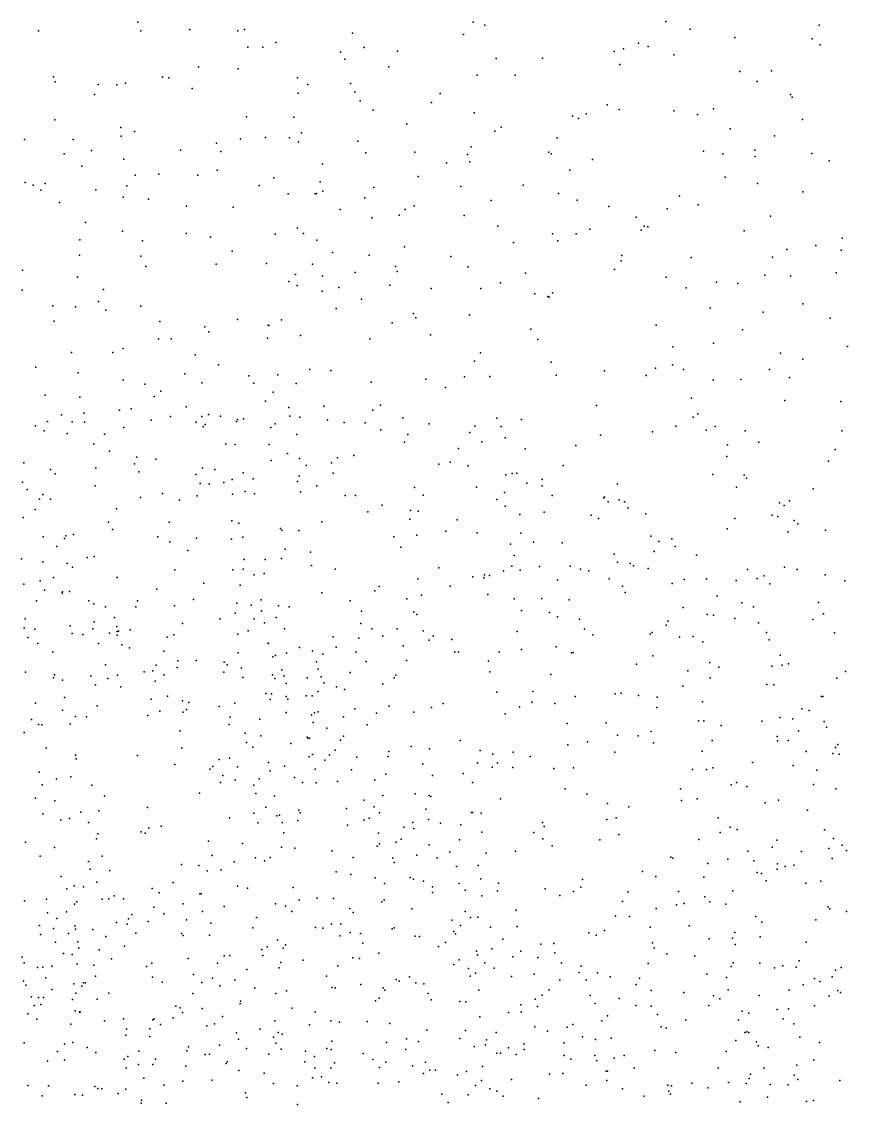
# Model space of a CAD drawing. Header units: metres. Extents: x -25 to 25, y -27.7 to 27.8.
# Drawn here: x 7.742 to 10.384, y 13.892 to 17.358 of the extents above; entities that cross this region are included whole.
import ezdxf

# ---------------------------------------------------------------- set-up
doc = ezdxf.new("R2010")
doc.units = ezdxf.units.M

msp = doc.modelspace()

# ---------------------------------------------------------------- linework, layer by layer
for p in [(8.1135, 17.3562, 6.0568), (8.2799, 17.3331, -4.9835), (8.4545, 17.3326, -5.9054), (9.1863, 17.3568, -7.0708), (9.224, 17.3468, 10.8902), (9.8035, 17.3582, 11.1191), (9.8808, 17.334, -4.0245), (10.2943, 17.3471, 4.826), (7.7957, 17.3287, 6.309), (8.1232, 17.3284, -1.6995), (8.4339, 17.3292, -2.0782), (8.8009, 17.321, 6.0435), (9.1559, 17.3174, -4.3743), (10.0241, 17.3074, 11.1174), (10.272, 17.3034, -4.1144), (8.4658, 17.2764, -6.5916), (8.5131, 17.277, -2.5098), (8.5551, 17.2912, -5.5177), (8.8382, 17.2759, 10.1889), (8.945, 17.264, 10.5144), (9.6679, 17.2717, 5.7022), (9.7154, 17.2897, 5.4656), (9.7467, 17.2785, -6.8375), (10.2971, 17.2839, 11.1335), (8.7618, 17.2603, -4.7202), (8.7764, 17.2383, -4.9882), (9.2598, 17.2399, -4.199), (9.4082, 17.2411, 6.1113), (9.6384, 17.2624, 5.9386), (9.8287, 17.2525, 5.2026), (8.3074, 17.2137, -6.293), (8.4345, 17.2075, 6.0414), (8.9163, 17.2134, 10.3688), (9.6564, 17.2206, 11.0862), (10.04, 17.1991, 4.9959), (10.1411, 17.2008, 11.1661), (7.8433, 17.1814, -5.0857), (7.8486, 17.1658, 9.3451), (8.0736, 17.1614, -5.0372), (8.1928, 17.1801, 9.6243), (8.2128, 17.178, 6.0913), (8.6243, 17.1781, 9.8674), (8.7937, 17.1603, -7.1155), (9.1998, 17.1868, 10.8088), (9.3209, 17.1864, 10.9092), (10.0953, 17.1662, -6.5746), (7.9749, 17.1254, 9.4392), (7.9864, 17.1575, -1.5148), (8.0465, 17.1563, 6.1795), (8.287, 17.1438, -1.69), (8.6261, 17.1296, 6.0816), (8.657, 17.1573, -3.1077), (8.8077, 17.1333, 10.0238), (9.0807, 17.1283, -3.6497), (10.2018, 17.125, 11.3377), (8.8247, 17.1049, 6.0759), (9.0536, 17.0989, 10.5944), (9.6155, 17.0922, -7.0303), (10.2074, 17.1166, 4.9345), (8.8669, 17.0745, -3.261), (9.1899, 17.0662, 6.0407), (9.5042, 17.0556, 5.8959), (9.5485, 17.0632, -3.912), (9.6538, 17.0768, 5.6873), (9.8286, 17.0728, 5.3143), (9.9042, 17.0612, 11.1464), (9.9558, 17.0791, -6.7079), (7.8482, 17.0435, 6.4859), (8.4612, 17.0534, 6.1133), (8.613, 17.0521, -4.8919), (8.9739, 17.0301, -7.2496), (9.5237, 17.0483, 10.9487), (10.2405, 17.045, -6.3762), (8.0593, 17.0198, 6.2869), (8.0601, 16.9915, 9.4162), (8.1024, 17.0062, -5.9515), (8.5225, 16.9869, 9.8431), (8.5984, 16.9865, -2.0156), (8.6368, 17.0027, -2.2814), (9.2557, 17.0081, 5.8961), (9.2763, 17.02, -3.9037), (9.4553, 16.9861, 5.7578), (10.0096, 17.0151, -3.8241), (10.1509, 16.9928, 11.4456), (7.7509, 16.9808, 8.9718), (7.9067, 16.9807, -5.1051), (8.3655, 16.9694, -5.4628), (8.442, 16.9832, -1.6705), (8.6279, 16.9737, -2.5348), (8.8178, 16.9759, 10.0347), (9.1802, 16.9576, 10.6209), (7.8777, 16.9352, 9.1212), (7.9647, 16.9462, 9.2774), (8.0682, 16.9176, -6.3945), (8.2503, 16.9465, 6.2612), (8.3789, 16.9423, -6.8827), (8.8431, 16.9386, 6.1165), (9.0002, 16.9403, 5.9451), (9.1688, 16.9331, 5.7659), (9.4288, 16.9399, 10.8178), (9.436, 16.9345, -7.1962), (9.5682, 16.917, 5.5825), (9.9236, 16.9432, 5.2134), (9.9854, 16.9353, 11.3339), (10.0882, 16.947, -6.5519), (10.0894, 16.9268, 5.0947), (10.2709, 16.9356, -3.9085), (7.9342, 16.8957, 6.6511), (8.3671, 16.8829, -1.4751), (8.7046, 16.9019, -7.1743), (9.1012, 16.906, 10.4499), (9.1755, 16.9098, -3.6539), (9.4956, 16.8825, -3.7431), (10.3263, 16.9121, 5.0016), (8.1046, 16.8662, -6.6126), (8.1804, 16.8696, -5.5467), (8.3052, 16.8669, 9.6594), (8.5491, 16.8586, 6.2518), (9.0105, 16.8619, 10.2327), (9.9931, 16.8603, -3.5233), (7.7529, 16.8429, -5.4463), (7.7784, 16.8346, 8.7303), (7.8028, 16.8182, -5.9957), (7.8171, 16.8395, -5.6643), (7.979, 16.8196, 6.7816), (8.0785, 16.8328, 9.3424), (8.5022, 16.8332, 9.8367), (8.6968, 16.8457, -1.7266), (8.7054, 16.8158, 6.1917), (8.8684, 16.8269, 10.0584), (9.1475, 16.8307, 5.6029), (9.3469, 16.8348, 10.6676), (10.0962, 16.8401, 11.5248), (10.2419, 16.8132, -3.3509), (7.8631, 16.7791, 8.8524), (8.0667, 16.7963, -5.1074), (8.1479, 16.7901, -1.2807), (8.595, 16.8066, -1.3856), (8.6806, 16.8065, -2.2007), (8.6855, 16.8077, 9.9573), (8.8394, 16.7943, 5.951), (9.2439, 16.786, 10.4927), (9.4593, 16.8079, 5.4618), (9.5194, 16.787, 10.7543), (9.8467, 16.7997, 5.2885), (8.2693, 16.7677, 6.532), (8.419, 16.7643, 6.4079), (8.7609, 16.7563, -1.9943), (8.9687, 16.7569, 5.6397), (8.9976, 16.7687, -7.2807), (9.6212, 16.7662, 5.3526), (9.8074, 16.7584, 11.1283), (9.9066, 16.7719, 11.3274), (7.9458, 16.715, 9.0312), (8.8628, 16.7297, 5.7603), (8.9495, 16.7382, -3.0664), (9.158, 16.7379, -3.2645), (9.7082, 16.7324, -3.4599), (10.1381, 16.7351, 5.0181), (8.0644, 16.6878, 9.2484), (8.2676, 16.6803, -5.1257), (8.5534, 16.6783, -7.1227), (8.6245, 16.6968, 6.2512), (8.6439, 16.6794, -2.6509), (9.2659, 16.7037, 5.372), (9.4409, 16.6786, -3.4135), (9.5159, 16.6786, 5.2404), (9.5603, 16.6933, -7.1219), (9.7244, 16.6903, 5.1601), (9.7343, 16.703, -6.9665), (9.7456, 16.7011, 10.9666), (10.0538, 16.6882, 11.5561), (7.9273, 16.6593, -1.135), (8.1284, 16.6565, 6.8344), (8.3463, 16.6685, 9.6904), (8.6862, 16.6587, 6.0442), (9.316, 16.6509, 10.4265), (9.4575, 16.6566, 10.5797), (10.2839, 16.6414, 4.9965), (10.3676, 16.6655, 11.7282), (7.927, 16.6103, 7.0541), (8.1229, 16.6074, -1.0383), (8.4148, 16.6234, 6.5473), (8.7369, 16.6194, 9.9885), (8.8537, 16.6103, 5.5574), (8.9669, 16.6375, -1.7622), (9.1155, 16.6058, 10.2157), (9.6622, 16.6092, 10.7652), (10.1901, 16.6288, 11.684), (10.3643, 16.6263, -6.1074), (8.139, 16.5742, 9.4247), (8.3642, 16.5813, -7.0807), (8.5253, 16.5843, 6.3941), (8.6726, 16.5818, -1.1268), (8.9381, 16.5746, -2.8749), (9.1707, 16.5735, 5.2724), (9.6603, 16.592, 5.0262), (9.8844, 16.6036, 4.9607), (10.1444, 16.6038, -3.0227), (7.7442, 16.5621, 8.6404), (7.9201, 16.5402, 8.9142), (8.6179, 16.549, 9.9121), (8.7049, 16.5431, -2.4392), (8.8086, 16.5547, -2.2456), (8.9429, 16.5584, 5.4152), (9.3544, 16.5525, 5.1469), (9.6393, 16.5644, -3.1874), (9.8047, 16.5399, 11.1226), (10.1204, 16.5466, -6.5473), (10.2019, 16.5447, 4.8807), (10.3486, 16.5542, -3.0018), (8.0035, 16.5011, -0.775), (8.5972, 16.5267, 6.1137), (8.6237, 16.5131, 5.9334), (8.7571, 16.5069, -7.194), (8.9198, 16.5143, 10.0844), (9.0527, 16.5041, -1.4606), (9.211, 16.5042, -7.2315), (9.2743, 16.5218, 10.3052), (9.8679, 16.5058, -6.9619), (9.9651, 16.5241, 11.4872), (10.0337, 16.52, 4.8186), (7.7433, 16.499, -0.7308), (8.7035, 16.4951, 5.6676), (8.8297, 16.4695, -2.6636), (9.384, 16.4863, -3.0406), (9.4256, 16.4782, 10.4137), (9.43, 16.4764, -7.1895), (9.4401, 16.4904, 5.0035), (7.8417, 16.4483, 7.1148), (7.9142, 16.4447, -0.3439), (7.9879, 16.4624, -7.2375), (8.0109, 16.4341, 9.2258), (8.1225, 16.4477, 6.9036), (8.7486, 16.4399, 10.0052), (9.9449, 16.4406, -2.9072), (10.2418, 16.4544, -6.3377), (7.8457, 16.3995, 8.8036), (8.1841, 16.3984, -0.3778), (8.4328, 16.4051, -0.8863), (8.5735, 16.4036, 5.8274), (8.9959, 16.4237, -7.2299), (9.0027, 16.4103, 5.2418), (9.1751, 16.4199, 5.1306), (10.1147, 16.4285, 11.6216), (10.329, 16.4093, 11.7287), (8.3279, 16.381, 9.7079), (8.3402, 16.3647, -0.6418), (8.5306, 16.3862, 6.1812), (8.5326, 16.3854, -7.209), (8.9279, 16.3938, -2.3906), (9.371, 16.3735, 4.925), (9.7726, 16.3863, 4.6954), (10.0483, 16.3715, -6.9486), (8.1797, 16.343, 9.5775), (8.22, 16.3429, 6.7988), (8.5284, 16.3452, 6.0291), (8.6343, 16.3537, 5.6077), (8.8564, 16.3428, 10.0616), (9.0504, 16.355, -1.3093), (9.3941, 16.3405, 10.3258), (9.956, 16.3289, 4.6368), (7.9008, 16.299, 9.019), (8.033, 16.2984, 9.4131), (8.0665, 16.3121, -0.1223), (9.2101, 16.2974, -1.576), (9.8257, 16.3173, 11.0622), (10.1702, 16.297, 4.6391), (10.3842, 16.3186, -2.835), (8.2974, 16.2919, -7.3359), (8.3712, 16.2599, 6.5578), (9.191, 16.271, -7.2395), (9.4365, 16.2678, -7.2613), (9.8243, 16.2591, 10.8869), (10.2422, 16.2781, -6.6893), (7.7868, 16.252, 7.1357), (7.9224, 16.234, 9.2162), (8.2638, 16.2301, 9.7254), (8.4692, 16.2245, -0.4406), (8.5618, 16.227, -0.7965), (8.6643, 16.2449, 9.9713), (8.7315, 16.2414, -0.9759), (9.4527, 16.2266, 4.739), (9.6071, 16.2397, 10.4368), (9.7399, 16.2248, 10.5184), (9.7698, 16.2486, 4.6094), (9.8601, 16.2447, -7.2103), (10.1355, 16.2441, 11.556), (8.0661, 16.2107, 6.9531), (8.1358, 16.1979, 9.6265), (8.3187, 16.202, -0.1391), (8.4848, 16.2007, 9.864), (8.6206, 16.1996, 5.4997), (8.8599, 16.204, 5.2257), (9.0354, 16.2133, 10.1571), (9.1586, 16.2207, -2.1801), (9.2399, 16.2226, -1.8919), (9.9551, 16.21, 11.3328), (10.0436, 16.2125, -7.1116), (10.1996, 16.2191, -6.9242), (7.8168, 16.1622, -7.4502), (7.9283, 16.1558, 7.054), (8.1652, 16.1585, -0.0009), (8.1873, 16.175, 6.8356), (8.5463, 16.1721, -7.3179), (9.0986, 16.1873, 5.0009), (8.2686, 16.1253, 14.102), (8.5217, 16.1431, 5.6699), (8.5966, 16.1223, 13.0519), (8.709, 16.1267, 5.3236), (8.8898, 16.1307, 13.2004), (9.5816, 16.129, -2.6547), (9.8853, 16.1527, 11.0762), (10.1843, 16.1456, 4.5636), (10.3634, 16.1422, 4.6267), (7.8692, 16.0993, 0.0992), (7.9418, 16.1043, 13.9159), (8.0543, 16.1142, 14.2754), (8.0921, 16.1185, 13.8353), (8.2179, 16.0936, 13.6621), (8.3187, 16.0937, 9.793), (8.3393, 16.1007, 6.6275), (8.3784, 16.0952, 13.8918), (8.4512, 16.0865, 5.9729), (8.5995, 16.0953, 13.407), (8.632, 16.0917, 9.9581), (8.8654, 16.1145, 12.8874), (8.9615, 16.0894, 13.41), (9.2624, 16.0883, 10.2299), (9.8906, 16.0924, 10.6892), (9.9061, 16.1022, 4.5408), (7.7856, 16.0638, 7.1462), (7.8246, 16.0783, 14.1841), (7.9031, 16.0764, 9.3065), (7.9432, 16.0763, 13.7321), (8.0688, 16.0589, -7.5144), (8.1559, 16.0824, 14.3894), (8.3002, 16.0756, 13.4431), (8.3226, 16.0608, 13.18), (8.3285, 16.0681, 14.3079), (8.4291, 16.0776, 13.0445), (8.4322, 16.084, 6.3008), (8.5387, 16.0592, 13.9215), (8.5525, 16.0705, 13.5688), (8.7204, 16.082, 12.7799), (8.7742, 16.075, 13.5184), (8.8406, 16.0734, 10.0506), (8.891, 16.051, 12.733), (9.0463, 16.0706, -7.3032), (9.1917, 16.0628, 13.0581), (9.276, 16.0623, -7.3318), (9.3415, 16.0839, 4.7431), (9.8348, 16.0635, 10.4669), (9.9325, 16.05, 10.8599), (9.9609, 16.0616, -7.2793), (7.8139, 16.0476, 13.8238), (7.8874, 16.0394, 14.4033), (8.0062, 16.0379, 13.4691), (8.6223, 16.036, 13.7227), (8.9776, 16.036, 13.5693), (9.1764, 16.0423, -1.3651), (9.2891, 16.0259, 13.2308), (9.5942, 16.0345, 4.5812), (9.7607, 16.0454, 4.5455), (10.0576, 16.048, 4.5352), (10.3661, 16.0483, -6.5133), (7.9725, 16.0052, 9.5085), (8.0227, 15.9828, 13.2375), (8.3951, 16.0067, 12.8095), (8.4245, 16.0041, 6.1218), (8.5339, 16.0042, 12.6768), (8.9672, 16.012, -1.1302), (9.1399, 15.9918, 12.7705), (9.2145, 16.013, 13.4662), (9.3531, 15.9907, 13.0755), (9.5149, 16.0008, -7.3945), (10.0005, 16.0038, 11.1614), (10.1009, 16.0119, 11.3549), (10.3448, 15.988, 4.5879), (8.1104, 15.9641, 13.071), (8.1709, 15.9573, 14.5842), (8.5405, 15.9526, 5.4706), (8.5923, 15.9759, 14.211), (8.6313, 15.9593, -0.4782), (8.7334, 15.946, 5.187), (8.7521, 15.9615, 13.8968), (8.8043, 15.9692, -7.3521), (9.1132, 15.9483, 13.7168), (9.9988, 15.9656, 10.995), (10.3244, 15.9511, 11.4936), (7.7489, 15.9456, 13.4678), (7.8335, 15.9242, 13.1735), (7.979, 15.9299, 14.6114), (8.1027, 15.9428, 0.1651), (8.1168, 15.9168, 9.6786), (8.3199, 15.9282, 12.6848), (8.3594, 15.9247, 14.5816), (8.4501, 15.9135, 5.7086), (8.6526, 15.9366, 9.9529), (8.7384, 15.9124, 14.1687), (9.0766, 15.9413, 10.1179), (9.1706, 15.936, 4.8001), (9.311, 15.912, -1.7911), (9.3264, 15.9129, -2.104), (9.4748, 15.9368, 13.1608), (7.7439, 15.8834, 7.2297), (7.8492, 15.9108, 9.1872), (8.2987, 15.9081, 9.8062), (8.3133, 15.8791, 0.0897), (8.3412, 15.8789, 6.7535), (8.3882, 15.8826, 6.5398), (8.4151, 15.8928, 5.8871), (8.4827, 15.8946, -0.0744), (8.6244, 15.8857, 12.4506), (8.6301, 15.9035, 14.3877), (9.2908, 15.9068, 13.7294), (9.3588, 15.8809, 4.6608), (9.4076, 15.8925, 12.7946), (9.6482, 15.8778, 10.231), (9.9542, 15.9087, 4.522), (10.0543, 15.9062, 10.8599), (10.0616, 15.8962, -2.6367), (7.7592, 15.8605, 0.2361), (7.8096, 15.8445, 9.0071), (7.9771, 15.8717, 12.9175), (8.1926, 15.8473, 6.9897), (8.4165, 15.8457, 6.2652), (8.457, 15.8544, 12.4491), (8.4865, 15.8463, -7.458), (8.6342, 15.8531, 5.2678), (8.686, 15.8719, -0.8404), (8.9992, 15.8664, 13.9797), (9.1974, 15.8674, 12.5882), (9.2867, 15.8502, 10.1401), (9.407, 15.8715, -2.3041), (10.029, 15.8677, 10.3886), (10.2748, 15.8619, 11.3691), (7.7987, 15.8293, 14.6488), (7.8334, 15.8293, -7.5285), (8.1218, 15.8351, 12.7094), (8.2468, 15.8257, 14.7389), (8.3032, 15.8405, 12.5332), (8.7766, 15.8415, 14.3336), (8.8105, 15.8413, 12.4033), (8.8954, 15.8103, 14.2122), (9.0265, 15.8417, 12.4603), (9.2622, 15.8287, -1.5471), (9.4393, 15.8407, 10.1701), (9.6045, 15.8331, 4.5582), (9.6066, 15.8354, 13.4891), (9.6191, 15.8212, 12.8881), (9.6536, 15.8274, 13.3321), (9.6713, 15.8209, 13.1494), (10.1671, 15.8175, 10.6443), (10.1822, 15.8089, 10.4534), (10.1993, 15.824, 11.2281), (7.7851, 15.7961, 12.9214), (8.0455, 15.7985, 7.1381), (8.849, 15.7886, 5.0276), (8.9858, 15.7926, 4.906), (9.0102, 15.791, -1.2283), (9.2896, 15.8066, -7.5484), (9.3361, 15.7798, 13.9233), (9.4142, 15.7878, 12.6186), (9.5642, 15.7784, 12.7378), (9.6821, 15.8011, -2.5054), (9.7393, 15.7823, -7.4734), (10.1437, 15.7784, -7.1953), (10.1622, 15.7741, 4.5488), (7.7465, 15.7709, 8.7212), (8.02, 15.756, 14.8152), (8.2142, 15.7561, 9.7377), (8.4141, 15.7596, 14.7643), (8.437, 15.753, 5.6731), (8.7027, 15.7571, 5.1503), (8.9842, 15.7652, 10.0376), (9.1353, 15.7629, 4.7793), (9.5881, 15.7669, 13.6926), (10.0237, 15.7679, 10.2148), (10.2144, 15.7613, 11.0658), (10.2254, 15.7501, 10.8312), (7.8103, 15.7088, 8.894), (7.8784, 15.7038, 14.8462), (7.8832, 15.7123, 9.2977), (7.907, 15.716, 12.7111), (8.0322, 15.7318, 12.6199), (8.1775, 15.709, 7.1328), (8.3016, 15.7044, 14.8669), (8.449, 15.7072, 12.2623), (8.5697, 15.7358, 9.8724), (8.5741, 15.7296, -0.1825), (8.6287, 15.7292, 12.271), (8.9329, 15.7083, 12.2867), (9.006, 15.7136, 14.2871), (9.0996, 15.7268, 14.1627), (9.1996, 15.7219, 10.0733), (9.3397, 15.7207, 12.4836), (9.7553, 15.7104, 13.524), (10, 15.7339, 4.5339), (10.1936, 15.7243, 10.1725), (10.3147, 15.7304, 10.6643), (7.854, 15.6776, 9.1042), (8.2156, 15.6925, 12.3633), (8.4136, 15.701, 6.0161), (8.5849, 15.6688, 5.2864), (8.9549, 15.6759, -7.6505), (9.3065, 15.6849, 14.0957), (9.3798, 15.6919, 10.0838), (9.4715, 15.6893, 13.9695), (9.7814, 15.6934, 4.5401), (9.8227, 15.7028, 13.0822), (9.8327, 15.6775, 12.9268), (7.7416, 15.6379, 7.414), (7.951, 15.6421, 7.3016), (7.9732, 15.6453, 9.4615), (8.2731, 15.6646, -7.4948), (8.4536, 15.6359, 6.765), (8.521, 15.6359, 14.8517), (8.5733, 15.6396, -7.5055), (8.6658, 15.6592, -0.4746), (9.3181, 15.6487, 4.6647), (9.6382, 15.6534, -15.7331), (9.7655, 15.6619, -15.9911), (9.9019, 15.6498, -7.4325), (7.8097, 15.6282, 8.6665), (7.8872, 15.6234, 0.3173), (7.904, 15.612, 14.9747), (8.2313, 15.6035, 7.2321), (8.4176, 15.6036, 9.7863), (8.4502, 15.605, 6.2515), (8.6694, 15.6169, 14.7515), (8.7453, 15.6048, 12.1492), (9.0763, 15.6095, 14.3766), (9.2834, 15.6003, -15.6442), (9.3107, 15.615, -15.9743), (9.3367, 15.6017, -16.3789), (9.3989, 15.614, -7.7671), (9.4968, 15.6153, 12.4597), (9.5302, 15.605, -16.6388), (9.5566, 15.6, -15.4463), (9.649, 15.6273, -7.6343), (9.6893, 15.6231, 12.6014), (9.7003, 15.6164, 13.8051), (9.7463, 15.6076, -16.6082), (10.0645, 15.604, 10.023), (10.1831, 15.6121, -15.5803), (10.2234, 15.6044, 10.003), (7.8003, 15.5676, -16.2102), (7.8433, 15.579, -17.2848), (8.0477, 15.5787, 12.3436), (8.4855, 15.587, 5.5468), (8.518, 15.5913, 12.1242), (9.0098, 15.5747, 12.1972), (9.186, 15.5809, 4.739), (9.2204, 15.5771, -16.1628), (9.2225, 15.5873, -1.6931), (9.2389, 15.5847, 12.3085), (9.4568, 15.5706, -16.913), (9.6214, 15.5744, 13.9983), (9.8622, 15.5719, 12.6934), (9.9339, 15.5741, 13.3821), (10.028, 15.5688, -16.6517), (10.0953, 15.5754, -16.3922), (10.1167, 15.5841, -15.3193), (10.3129, 15.5867, -6.9713), (10.3764, 15.5681, -6.6723), (7.7484, 15.5572, 14.9612), (7.8143, 15.5382, 8.4167), (7.8725, 15.5322, -17.8234), (7.8949, 15.5335, -16.5352), (8.1747, 15.5413, 12.1889), (8.3248, 15.5609, 0.1369), (8.4414, 15.5537, 5.7828), (8.8717, 15.5354, -1.2144), (8.8855, 15.5496, 9.9065), (9.1126, 15.5512, -16.5273), (9.6646, 15.5509, 10.0335), (9.6735, 15.5302, -15.2144), (9.8239, 15.5593, 13.7253), (10.1359, 15.5584, -7.2247), (7.7892, 15.5034, 12.5283), (7.8713, 15.5286, -16.7995), (7.9563, 15.5035, 9.3035), (8.1123, 15.5038, 15.1599), (8.292, 15.5082, 9.6725), (8.4307, 15.4962, 7.1445), (8.5085, 15.5065, 6.8389), (8.7028, 15.5295, -0.9624), (8.7925, 15.5037, 5.0155), (8.9747, 15.5103, 14.5965), (9.021, 15.5218, -7.8359), (9.2331, 15.5239, -15.3756), (9.3175, 15.5105, 14.3273), (9.4067, 15.5116, -15.2438), (9.4942, 15.5066, -2.3187), (9.9671, 15.5189, -16.9356), (10.0469, 15.4972, 13.1544), (10.2923, 15.498, -16.2601), (7.9724, 15.4939, -17.4802), (8.0097, 15.4843, 7.4804), (8.1074, 15.4841, 9.5049), (8.2312, 15.4877, 7.3919), (8.4248, 15.464, 12.0155), (8.4758, 15.4901, 6.092), (8.5096, 15.4723, 6.5549), (8.5641, 15.4873, 5.3227), (8.5976, 15.4846, 9.7994), (8.8297, 15.4705, 14.7581), (8.9969, 15.467, -17.1163), (9.341, 15.4724, -2.1125), (9.4314, 15.4669, 10.034), (9.8585, 15.4828, -15.0767), (10.0839, 15.4848, 4.6317), (10.3084, 15.4626, -16.5974), (7.7529, 15.4467, 8.0828), (7.9732, 15.437, -17.0782), (8.0392, 15.4502, -7.4282), (8.2561, 15.4316, 15.2211), (8.3761, 15.4464, 15.1191), (8.4862, 15.4461, 5.9181), (8.5183, 15.4337, 5.5055), (8.5561, 15.4506, 15.001), (8.8273, 15.4311, -7.8099), (9.006, 15.4599, -16.3041), (9.4566, 15.4529, 14.2846), (9.5274, 15.4452, -7.8828), (9.8096, 15.4391, 13.9362), (9.9354, 15.46, -7.564), (9.9557, 15.4583, 13.6162), (10.0242, 15.4475, 12.7847), (10.1002, 15.4332, -2.662), (10.2742, 15.4445, 4.7465), (7.7495, 15.4164, 7.9028), (7.7839, 15.4129, -18.1121), (7.8971, 15.4233, 8.2279), (7.9035, 15.3991, 8.0124), (7.9377, 15.3962, -15.9596), (7.969, 15.4138, 12.2201), (8.0227, 15.4004, -16.7209), (8.0459, 15.422, 15.2807), (8.0469, 15.3942, 7.738), (8.0477, 15.4051, -17.2948), (8.0513, 15.4069, -16.4724), (8.0888, 15.4111, 0.2848), (8.2288, 15.3945, 9.5487), (8.4333, 15.3972, -7.4778), (8.4666, 15.4076, 7.2876), (8.5829, 15.4141, 6.9621), (8.8624, 15.4138, 12.0266), (8.8976, 15.3913, 9.8608), (8.9438, 15.4141, -15.9222), (9.027, 15.4078, -1.5347), (9.3276, 15.4059, -7.964), (9.5428, 15.413, 4.6156), (9.5693, 15.3951, 10.0358), (9.7531, 15.397, 4.6129), (9.7599, 15.4028, -17.3063), (9.8048, 15.4256, 12.4826), (10.1253, 15.4022, -14.9065), (10.343, 15.4009, -16.8576), (7.7616, 15.3868, 7.2862), (7.793, 15.3673, 12.367), (7.9871, 15.3677, 8.5745), (8.0623, 15.3633, 8.1181), (8.2078, 15.3876, 7.6732), (8.531, 15.3678, -0.1879), (8.5316, 15.3668, 9.7009), (8.7384, 15.3887, 14.9077), (8.8202, 15.3848, -16.5103), (8.9629, 15.3595, -15.4209), (9.0457, 15.3784, -17.3436), (9.0581, 15.3906, 12.082), (9.1184, 15.38, -1.8087), (9.4528, 15.357, -17.486), (9.8474, 15.3877, 9.9814), (9.8911, 15.3896, -14.8811), (9.9221, 15.3727, 13.8223), (10.1336, 15.3789, -17.1715), (7.8416, 15.3403, 15.3296), (8.0866, 15.3533, -17.7776), (8.1966, 15.3424, 7.9856), (8.4349, 15.3374, 11.9097), (8.5457, 15.325, 7.4013), (8.5536, 15.3293, 5.3939), (8.5896, 15.3367, 11.9097), (8.6309, 15.3543, -0.522), (8.672, 15.3436, 5.161), (8.7059, 15.3329, -17.0581), (8.7483, 15.3559, 9.7922), (8.8107, 15.3395, 4.9984), (9.1281, 15.3405, 14.6261), (9.1394, 15.3391, 4.7565), (9.2703, 15.3393, 12.1433), (9.3412, 15.3477, 14.49), (9.5018, 15.3374, 12.2639), (9.5066, 15.3379, 14.3757), (9.7617, 15.3275, -2.6009), (10.1689, 15.3303, 12.9297), (8.0103, 15.2988, 9.0707), (8.1718, 15.2982, 11.9627), (8.2391, 15.2902, 8.1574), (8.2417, 15.3119, -7.3695), (8.3004, 15.313, 15.3315), (8.3898, 15.3074, 9.5919), (8.3996, 15.2984, -0.002), (8.4448, 15.2885, 7.7219), (8.6854, 15.3087, -0.9719), (8.8437, 15.3097, -15.7397), (8.9732, 15.3133, -7.9544), (9.2357, 15.3106, 9.9776), (9.709, 15.3014, 14.2256), (9.9437, 15.3068, -17.4308), (9.9732, 15.2918, 4.7057), (10.1421, 15.2951, -7.5013), (10.1758, 15.2982, 9.8514), (10.196, 15.3021, 13.171), (7.7534, 15.2757, 6.9626), (7.8433, 15.2576, 7.1608), (7.8468, 15.2674, 12.1986), (7.9632, 15.2625, 12.0814), (8.0179, 15.2555, -7.3378), (8.0486, 15.2661, 15.4299), (8.1332, 15.2764, 8.4128), (8.1609, 15.2802, 9.3534), (8.1961, 15.2666, -17.3594), (8.389, 15.2757, 7.9411), (8.4494, 15.2584, 15.2642), (8.544, 15.2667, 7.5863), (8.5522, 15.2552, 5.8267), (8.574, 15.2824, 6.3881), (8.5817, 15.2639, 6.2186), (8.6555, 15.257, 6.7955), (8.6911, 15.285, 15.0221), (8.7004, 15.2606, 7.0127), (8.793, 15.2739, 11.9094), (8.9341, 15.2568, -17.4797), (8.9389, 15.2655, -1.6924), (9.2399, 15.277, -15.0172), (9.4354, 15.2675, 4.6736), (9.8735, 15.2802, 14.0344), (9.9447, 15.2569, 12.4837), (10.3508, 15.2567, -7.2022), (10.378, 15.2771, 9.8646), (7.8718, 15.25, 7.4559), (7.9779, 15.2347, -18.107), (8.0595, 15.2286, 8.8109), (8.1685, 15.247, -16.8263), (8.5885, 15.2392, 6.0414), (8.7096, 15.2413, 7.2586), (8.7493, 15.2289, -16.154), (8.7749, 15.2198, -1.4645), (8.8973, 15.2369, 9.8254), (9.8573, 15.2306, -7.8445), (10.1267, 15.2355, 13.6031), (10.1485, 15.2345, -2.7274), (7.8787, 15.1946, 15.4429), (8.1557, 15.1885, -17.9267), (8.2085, 15.1983, 0.1543), (8.2567, 15.184, -17.1114), (8.5226, 15.2068, -7.5721), (8.5368, 15.1876, 7.9725), (8.5408, 15.2056, -16.6427), (8.5878, 15.1972, 9.6317), (8.5939, 15.1886, -16.3875), (8.6518, 15.1993, 6.5474), (8.6718, 15.1999, -17.2941), (8.69, 15.213, -7.805), (9.2619, 15.2118, 14.6342), (9.3774, 15.2132, 10.058), (9.5128, 15.1979, -14.7241), (9.6416, 15.2058, -7.976), (9.6603, 15.2079, -17.6755), (9.7161, 15.2003, -14.6001), (9.7752, 15.1958, 10.0757), (10.3019, 15.198, 4.9888), (10.3058, 15.1977, -14.6519), (7.7861, 15.1757, 7.7682), (7.8725, 15.1542, 7.5974), (7.9828, 15.1672, 0.2646), (8.1834, 15.1508, 8.655), (8.269, 15.1561, 8.435), (8.2765, 15.1785, -16.6572), (8.3741, 15.1657, -16.3576), (8.4237, 15.1766, -16.9011), (8.6908, 15.1487, -15.869), (8.8078, 15.158, 7.1045), (8.9174, 15.1668, 4.9243), (9.0535, 15.1618, 14.7913), (9.0902, 15.1751, 4.8028), (9.3349, 15.1647, -8.0947), (9.3749, 15.1798, -2.3231), (9.4479, 15.1751, 12.1541), (9.7749, 15.1626, 12.3176), (9.9211, 15.1801, -2.698), (10.2383, 15.1575, 0.1709), (10.2617, 15.1523, 13.3489), (7.7728, 15.1238, 6.4305), (7.9136, 15.1334, 7.0938), (7.9496, 15.1321, 7.3597), (8.1453, 15.1369, 9.0247), (8.2588, 15.147, 15.4607), (8.4085, 15.1314, 15.3833), (8.5041, 15.125, 8.2051), (8.5882, 15.1459, 15.2218), (8.6693, 15.1384, 11.8372), (8.6746, 15.1142, -1.2981), (8.6785, 15.145, 7.7691), (8.7717, 15.1329, 7.4991), (8.8777, 15.1445, 11.8717), (8.9969, 15.1473, -17.6517), (9.2892, 15.1416, 12.0573), (9.9077, 15.12, 4.7806), (9.9248, 15.1201, 10.0606), (10.1105, 15.119, 13.7684), (10.1681, 15.13, 4.9266), (10.2093, 15.1261, 13.508), (10.3098, 15.1178, 13.202), (7.7492, 15.0823, 15.4491), (7.7954, 15.108, 6.0157), (7.8066, 15.1071, 12.1237), (7.8969, 15.1097, -15.4627), (8.2488, 15.0877, 9.153), (8.4058, 15.1081, -7.422), (8.4572, 15.08, 11.8083), (8.7182, 15.096, 6.3166), (8.8474, 15.1071, 7.3485), (9.4878, 15.1113, -2.5102), (9.6125, 15.1134, 12.2196), (9.7567, 15.0851, -14.3886), (9.9804, 15.1051, -17.6733), (10.2278, 15.088, -17.503), (10.3174, 15.0997, -14.4255), (8.4608, 15.0498, -15.918), (8.5076, 15.0719, -17.4068), (8.6032, 15.0473, -0.7848), (8.6551, 15.0678, 5.7939), (8.6574, 15.0641, 5.3877), (8.6633, 15.0645, 8.095), (8.7625, 15.0577, 6.464), (8.7717, 15.0703, 6.6337), (9.1447, 15.0566, 10.0171), (9.5529, 15.0519, -8.1294), (9.6484, 15.0738, 10.1651), (9.7151, 15.0716, 4.7487), (9.7634, 15.049, 14.3779), (9.9519, 15.0565, -14.2953), (10.1596, 15.0692, 12.6237), (10.161, 15.0554, -7.8117), (10.1946, 15.0563, -0.1151), (7.8204, 15.0316, 6.7407), (7.9143, 15.0101, 6.9737), (8.2542, 15.0331, -15.7393), (8.4811, 15.0357, 9.4232), (8.6723, 15.0117, 5.5583), (8.7273, 15.0107, 5.9288), (8.7453, 15.0261, -15.388), (8.9171, 15.0216, 7.0266), (8.9885, 15.0376, -8.0689), (9.0464, 15.0303, 4.8743), (9.2095, 15.0249, 4.7899), (9.25, 15.0133, -17.8994), (9.3149, 15.0193, 10.1303), (9.4894, 15.0425, -17.9064), (9.6403, 15.0193, 14.5117), (9.9201, 15.0226, 14.1795), (10.2523, 15.0209, 5.0906), (10.3382, 15.0145, 13.3145), (10.3462, 15.0337, 13.048), (10.3543, 15.044, -0.3573), (10.3579, 15.0124, -14.2324), (7.9161, 14.9982, 11.9935), (8.1124, 15.0089, 11.8672), (8.232, 14.9801, 15.5309), (8.3737, 14.9953, 15.4531), (8.4068, 15.0006, -0.2252), (8.5311, 14.9861, 8.3983), (8.6619, 15.0048, 15.1936), (8.7117, 14.994, -2.0232), (8.8143, 15.0029, 7.7815), (8.9141, 15.0051, 4.9901), (9.0256, 14.9822, -2.2075), (9.2005, 14.9848, -14.7315), (9.2649, 14.985, -2.4153), (9.3693, 15.0049, 12.0472), (10.0803, 14.9858, 10.0427), (10.2108, 14.9762, 13.6334), (7.7976, 14.9548, -18.5194), (8.3435, 14.9645, 11.7987), (8.3536, 14.9735, 8.7611), (8.3852, 14.9447, 8.9187), (8.4321, 14.9728, 9.2604), (8.5367, 14.9594, 15.3438), (8.5831, 14.974, 9.5215), (8.6813, 14.9646, 11.7881), (8.7972, 14.9632, 6.0625), (8.9068, 14.9489, 7.647), (9.0562, 14.9451, 11.8638), (9.1546, 14.9506, 14.7958), (9.2472, 14.9716, 11.9569), (9.3138, 14.9704, 14.7365), (9.4446, 14.9671, -14.4207), (9.5083, 14.9689, 14.6324), (9.8887, 14.9643, -17.8647), (9.9337, 14.964, 10.1413), (9.954, 14.9689, -8.0437), (10.2861, 14.9616, 0.7016), (7.8071, 14.9144, 0.2235), (7.8526, 14.9339, -15.1212), (7.8993, 14.9405, 6.0814), (7.966, 14.9132, 7.5529), (8.3778, 14.922, -15.5506), (8.4245, 14.9296, 9.1033), (8.4852, 14.9136, 11.7624), (8.5013, 14.9339, 8.5565), (8.6144, 14.9386, -1.1333), (8.6408, 14.9227, -17.6919), (8.6845, 14.9206, 8.3317), (8.7523, 14.9251, -7.9293), (8.8719, 14.9296, 9.8619), (9.1847, 14.9223, 10.1153), (10.012, 14.9149, 4.961), (10.0295, 14.9227, 14.0245), (10.0622, 14.9093, 0.0851), (10.276, 14.9155, 12.6863), (7.7863, 14.8716, -7.4441), (8.0068, 14.8781, 7.3854), (8.3104, 14.8878, -17.9087), (8.4914, 14.8874, -1.5), (8.5513, 14.8789, -7.648), (8.8975, 14.8801, 6.1711), (9.0012, 14.8857, 14.8974), (9.0455, 14.8802, 7.0078), (9.0509, 14.8776, 7.2961), (9.4811, 14.9021, 4.789), (9.5508, 14.8852, -8.3156), (9.8505, 14.9016, 4.8726), (10.347, 14.9023, 12.8359), (7.8481, 14.8632, 6.6295), (8.1439, 14.8425, -7.3181), (8.5229, 14.8432, -15.4084), (8.7812, 14.8387, 8.2173), (8.8377, 14.8652, 5.1747), (8.8694, 14.8442, 14.9986), (9.0348, 14.8371, 7.4913), (9.2738, 14.8697, -18.068), (9.6171, 14.855, -18.0702), (9.6846, 14.8446, 12.1728), (9.8532, 14.8647, 12.2855), (9.9033, 14.8703, 14.2879), (10.1208, 14.8568, 13.89), (10.1636, 14.8651, -17.769), (7.809, 14.822, 12.0696), (7.8945, 14.8069, 5.7898), (7.9307, 14.8272, 6.9008), (7.989, 14.831, 7.071), (8.4065, 14.8088, -0.3461), (8.4843, 14.8235, 15.4061), (8.5579, 14.8154, 9.2962), (8.5669, 14.8172, 9.6119), (8.6288, 14.8332, 8.5768), (8.6334, 14.825, 15.2567), (8.854, 14.8075, 5.8395), (8.8872, 14.8248, -15.0109), (9.0439, 14.8042, 5.0084), (9.1818, 14.8256, 4.897), (9.185, 14.8261, -14.5394), (9.2125, 14.8239, 11.8799), (9.6149, 14.8033, -14.1037), (9.6439, 14.8087, 10.2875), (9.9707, 14.8086, -13.9412), (10.2562, 14.8336, -2.7448), (7.867, 14.8016, 7.726), (7.9553, 14.7938, 11.9501), (8.1491, 14.7755, 11.8444), (8.1878, 14.7827, -18.1179), (8.4979, 14.7927, -7.4551), (8.5753, 14.7944, 9.0137), (8.6258, 14.8, -2.1139), (8.7842, 14.7852, -17.9109), (8.838, 14.8011, 9.9951), (8.9646, 14.7792, -2.3591), (8.9933, 14.7945, -8.2189), (8.9965, 14.775, 6.4787), (9.0822, 14.792, 10.1425), (9.1472, 14.7862, -2.5584), (9.4084, 14.7938, 14.7495), (9.4143, 14.7817, 4.875), (10.0097, 14.7791, 10.1782), (10.0313, 14.7716, -0.1097), (10.311, 14.7709, 13.5826), (7.9811, 14.7415, 6.0816), (7.9855, 14.7582, 7.4969), (8.1236, 14.7645, 15.5556), (8.1369, 14.7598, 0.0385), (8.3394, 14.7338, -1.8587), (8.5808, 14.7611, 9.9042), (8.884, 14.76, 5.2905), (8.9559, 14.741, 7.8208), (9.1434, 14.7381, 7.3995), (9.2149, 14.7634, -8.3994), (9.3804, 14.7623, -14.2185), (9.4101, 14.7418, -2.7565), (9.5925, 14.7381, 4.9114), (9.6533, 14.7561, -8.4888), (9.9087, 14.7396, 5.022), (9.9777, 14.7616, -2.6963), (10.1589, 14.7374, 0.8803), (10.3404, 14.7427, 12.6917), (7.7535, 14.7314, 5.4761), (7.8469, 14.7136, 5.637), (8.4482, 14.7272, -17.9287), (8.5733, 14.7153, -15.2059), (8.6158, 14.7115, 9.1371), (8.7351, 14.7032, 11.7553), (8.8794, 14.7178, 5.5466), (8.8869, 14.7254, -18.119), (8.9401, 14.7309, 11.7869), (9.0457, 14.7227, 14.8702), (9.1119, 14.6989, 6.6793), (9.3219, 14.7026, -18.3187), (9.4399, 14.719, -8.5053), (10.0659, 14.7018, 14.0291), (10.1432, 14.7147, -0.3709), (10.237, 14.7017, 10.0032), (10.3246, 14.7111, -17.733), (10.3678, 14.7213, -8.5143), (10.3818, 14.7044, 13.4496), (7.8006, 14.6864, -18.7951), (7.956, 14.6693, -7.4455), (7.9995, 14.6863, 7.1247), (8.3512, 14.6887, -1.4632), (8.4219, 14.668, 11.7719), (8.4898, 14.6814, -0.5712), (8.5187, 14.6712, 10.0359), (8.5369, 14.682, 15.3407), (8.8022, 14.6818, 8.5075), (8.9292, 14.6795, 7.9711), (8.9335, 14.6657, -14.7878), (9.0065, 14.6894, 6.2569), (9.0713, 14.6811, -18.3308), (9.2283, 14.6962, 7.2511), (9.8196, 14.6833, 14.4903), (9.8262, 14.6799, -8.5935), (10.0016, 14.6765, 0.0765), (10.0849, 14.6711, 5.1826), (10.3353, 14.6784, 5.3307), (7.9611, 14.6443, 6.3414), (8.0236, 14.6406, 0.2132), (8.2529, 14.6596, -15.0687), (8.3088, 14.6569, 9.7858), (8.3358, 14.6397, 9.4704), (8.38, 14.6424, -7.2593), (8.7485, 14.6358, 8.9316), (9.1338, 14.6533, 5.0723), (9.2022, 14.6567, 10.2594), (9.729, 14.6371, -13.8996), (9.9374, 14.6623, 12.2588), (10.0953, 14.6336, -13.7069), (10.1092, 14.6307, -8.6731), (10.16, 14.6445, -2.6737), (10.1603, 14.6615, 1.2526), (10.1857, 14.6536, -17.9794), (10.2129, 14.657, 13.7576), (7.8684, 14.6216, 15.4919), (7.9817, 14.6033, 7.3947), (8.2269, 14.6018, 9.6333), (8.7956, 14.6279, -8.2626), (8.8735, 14.6168, 10.198), (8.9029, 14.599, -8.5013), (8.985, 14.6176, 5.4706), (8.9958, 14.613, -14.5675), (9.0276, 14.6064, 7.7918), (9.1415, 14.5984, 11.7808), (9.2115, 14.6134, 6.846), (9.2681, 14.5994, 7.3954), (9.5369, 14.6111, 11.9403), (9.7709, 14.6211, 5.0498), (9.9249, 14.6192, 14.3295), (10.124, 14.6073, 10.1064), (10.2518, 14.5997, 12.5051), (10.2993, 14.6059, -13.5977), (7.8861, 14.5814, 10.7422), (7.91, 14.5908, 6.8727), (7.9395, 14.5883, 5.7474), (8.1595, 14.5828, -7.3528), (8.1818, 14.5687, 9.9057), (8.3122, 14.566, 0.1944), (8.3159, 14.5655, 10.1825), (8.4319, 14.5906, -1.1631), (8.4645, 14.5836, 10.2241), (8.6104, 14.586, -7.7545), (9.0566, 14.5701, 6.1336), (9.0568, 14.5884, 5.3035), (9.1609, 14.5778, -2.5901), (9.2643, 14.5753, 5.1106), (9.4167, 14.5818, -14.0215), (9.4645, 14.5601, 10.3225), (9.508, 14.573, 14.7366), (9.5308, 14.5873, 5.0505), (9.6812, 14.5717, 11.9945), (9.8438, 14.5727, 10.2729), (10.0175, 14.5754, 14.1111), (7.751, 14.5432, -14.6258), (7.8207, 14.549, 7.7241), (7.911, 14.5331, 10.9679), (7.9185, 14.5405, 6.4766), (7.9993, 14.5485, 6.1998), (8.0202, 14.5501, 10.6013), (8.0377, 14.5592, -14.7767), (8.0676, 14.5494, 10.7952), (8.2581, 14.5334, -1.8616), (8.3902, 14.5249, -18.2075), (8.5538, 14.534, -0.7535), (8.5862, 14.5261, 9.1131), (8.6294, 14.546, 10.326), (8.6877, 14.5522, 15.1359), (8.7392, 14.5503, -18.3199), (8.8947, 14.5399, 11.723), (8.9023, 14.5464, 8.1402), (9.2144, 14.5588, 7.5694), (9.6648, 14.5413, 14.6425), (9.8379, 14.5306, 14.4739), (9.8623, 14.5349, 1.1375), (9.9284, 14.556, 0.8146), (9.9443, 14.5406, 5.2036), (9.9953, 14.5324, 0.4405), (7.8241, 14.5052, 10.4586), (7.8847, 14.508, -18.6998), (8.0937, 14.4995, 10.9544), (8.1641, 14.5226, 10.0904), (8.1962, 14.5016, 10.3496), (8.3209, 14.5089, 10.4535), (8.6066, 14.5088, -8.3334), (8.7916, 14.5184, 15.0163), (8.8022, 14.5063, 8.8027), (8.99, 14.5174, 7.9635), (9.1611, 14.5094, -18.5596), (9.2018, 14.4906, -8.7141), (9.3242, 14.5139, 11.7716), (9.6427, 14.4948, 5.1576), (9.6873, 14.4932, 0.9181), (9.7724, 14.519, -2.7047), (10.0913, 14.493, 1.4658), (10.3225, 14.5236, 13.6242), (10.3284, 14.5182, -2.6269), (10.3811, 14.509, 12.6406), (7.7986, 14.4647, 15.4095), (7.8539, 14.4866, 6.7202), (7.9116, 14.4634, 7.5033), (8.0446, 14.474, 9.9009), (8.079, 14.4688, 0.5488), (8.0831, 14.4858, 15.4594), (8.1464, 14.4772, 11.8288), (8.2689, 14.4821, 15.4256), (8.3473, 14.4723, -14.9124), (8.4817, 14.4567, -8.5408), (8.4927, 14.4899, 11.7324), (8.6818, 14.4581, -14.8957), (8.7059, 14.4554, 8.9222), (8.7331, 14.4683, 0.1852), (8.7632, 14.4691, 10.4246), (8.9339, 14.4569, 10.38), (9.1182, 14.4813, 7.8034), (9.1461, 14.4639, 14.8067), (9.1777, 14.4898, 5.349), (9.2424, 14.4586, 10.3169), (9.3271, 14.4608, 6.9188), (9.7527, 14.4592, -8.7859), (9.8779, 14.4629, 12.0513), (10.1109, 14.4753, -18.199), (10.2831, 14.4829, 9.914), (7.8019, 14.4359, 12.0617), (7.8438, 14.4552, 0.4196), (7.8913, 14.4389, 10.2899), (7.9136, 14.453, 6.9989), (7.9689, 14.4518, 6.318), (8.0113, 14.4291, 9.7521), (8.107, 14.4394, 9.4552), (8.2535, 14.4386, 9.2755), (8.2585, 14.4326, 10.9557), (8.3425, 14.4331, 11.7405), (8.7615, 14.4312, -0.6265), (8.7934, 14.4419, -0.1692), (8.8259, 14.4385, -2.1171), (8.9277, 14.4538, 14.8761), (9.0015, 14.4303, 11.6886), (9.0152, 14.4296, -2.2847), (9.1246, 14.4456, 6.4263), (9.1296, 14.4381, 5.8884), (9.5566, 14.4408, 1.081), (9.5808, 14.4339, -18.5406), (9.6071, 14.4484, 11.8378), (9.9423, 14.4211, 14.2581), (10.0165, 14.4238, 14.0826), (10.0236, 14.4415, 5.3155), (10.1051, 14.4275, 10.089), (7.8503, 14.411, 6.8567), (7.9219, 14.412, 7.3506), (7.9251, 14.3923, 5.7251), (7.9896, 14.3869, 5.9218), (8.0704, 14.3979, 11.1691), (8.5104, 14.3875, 10.8057), (8.5273, 14.3963, 15.2142), (8.5604, 14.4171, 10.6319), (8.5786, 14.3921, -18.4151), (8.5864, 14.4025, 8.7807), (8.8336, 14.4079, 8.1407), (9.0758, 14.3973, -14.2067), (9.0984, 14.4102, 10.3739), (9.2463, 14.3897, 5.5651), (9.2812, 14.4205, -14.011), (9.4027, 14.4041, 14.7502), (9.445, 14.4071, 7.087), (9.7607, 14.4091, 11.8811), (9.7661, 14.3927, 1.3753), (10.0252, 14.4037, -0.1472), (10.2529, 14.4107, 5.3614), (7.7436, 14.363, 10.2132), (7.8759, 14.3742, 6.4889), (7.9028, 14.3719, 7.1794), (8.0292, 14.3578, -7.4176), (8.275, 14.3586, -7.2626), (8.3897, 14.3668, 9.0586), (8.4082, 14.3686, -1.2791), (8.5131, 14.3678, -8.8307), (8.6421, 14.3533, -0.9502), (8.802, 14.3607, 14.9323), (8.8228, 14.3587, 0.4764), (8.8847, 14.3757, -8.995), (9.1415, 14.3549, 6.1712), (9.1974, 14.3821, 5.7273), (9.2, 14.37, 6.6865), (9.3135, 14.3636, 7.6781), (9.3395, 14.3824, 5.3989), (9.3931, 14.3616, 10.3425), (9.4476, 14.3765, 0.7991), (9.8061, 14.3737, 0.4839), (9.8962, 14.3673, 10.2231), (7.7496, 14.3447, -19.1045), (7.7919, 14.3296, -7.5118), (7.8091, 14.3304, 11.9469), (7.8382, 14.3338, 10.0533), (7.9188, 14.34, -14.5373), (7.9723, 14.3376, 9.5761), (8.1414, 14.3334, 9.2886), (8.1579, 14.3435, -18.4441), (8.3689, 14.3433, 15.307), (8.4619, 14.3235, 0.9953), (8.5661, 14.3285, -1.9174), (8.5713, 14.346, 8.2897), (8.7533, 14.3352, 11.6555), (9.1247, 14.3393, -8.9972), (9.1714, 14.327, 6.0142), (9.2242, 14.345, -2.5232), (9.2537, 14.3272, 10.4216), (9.4696, 14.3446, -13.8366), (9.5328, 14.3345, 14.6872), (9.7472, 14.3429, 10.2751), (10.0123, 14.3326, -2.566), (10.0186, 14.3444, 12.0649), (10.1041, 14.344, 13.9176), (10.1512, 14.3288, 12.2422), (10.1778, 14.3354, -9.2196), (10.2199, 14.3304, -1.5457), (10.2304, 14.3507, -2.1677), (10.3463, 14.3216, 12.4728), (10.3644, 14.3296, -18.0969), (7.7474, 14.286, 16.9208), (7.8186, 14.2966, 7.4981), (7.9783, 14.3019, 11.3126), (8.1606, 14.2984, -14.6446), (8.1917, 14.2831, 1.1223), (8.2918, 14.3072, -8.5335), (8.3185, 14.282, -1.6197), (8.352, 14.2961, 8.9207), (8.4239, 14.2891, 8.3246), (8.7174, 14.3016, 8.0749), (8.9397, 14.2919, 10.6611), (8.9494, 14.2858, -0.6509), (8.9825, 14.3003, -0.2798), (9.1769, 14.3023, 7.8704), (9.1938, 14.3119, 14.7599), (9.309, 14.3013, 6.8474), (9.382, 14.3088, 5.553), (9.4639, 14.2889, 1.2949), (9.5257, 14.3143, 7.3829), (9.5479, 14.2894, 10.305), (9.5845, 14.3128, 5.3966), (9.6246, 14.2996, -8.8796), (9.7188, 14.2956, 11.7362), (9.9345, 14.3084, 0.2105), (9.9971, 14.2974, 5.406), (10.2794, 14.2948, 9.7416), (10.2964, 14.2845, -13.4136), (10.3361, 14.3004, -0.6708), (7.7545, 14.273, 0.7425), (7.8377, 14.2597, 7.3323), (7.9085, 14.2778, 6.3458), (7.9345, 14.2699, 17.0688), (7.9395, 14.2808, -18.7008), (7.9457, 14.2803, 17.4522), (8.3759, 14.2712, -18.4663), (8.4881, 14.2641, 11.0739), (8.5894, 14.2548, -7.5728), (8.7346, 14.2661, 0.9939), (8.7448, 14.265, -14.6644), (8.8275, 14.275, 10.7847), (8.8984, 14.2647, 7.986), (8.9043, 14.2568, 0.867), (9.0028, 14.2807, 0.3132), (9.0286, 14.2772, 0.6244), (9.2046, 14.2569, 11.6019), (9.43, 14.2588, 7.0103), (9.7079, 14.2756, -2.6561), (9.7562, 14.2565, 5.4465), (9.8606, 14.2493, -8.9943), (10.003, 14.2583, -1.824), (10.1983, 14.2571, 5.3972), (10.2424, 14.274, -1.1866), (10.3541, 14.2559, -9.5707), (10.3628, 14.2501, 5.3136), (7.7735, 14.2363, 6.7536), (7.7957, 14.234, 17.717), (7.8114, 14.2343, 7.0373), (7.9042, 14.2275, 5.7643), (7.9145, 14.2472, 17.6124), (7.983, 14.2288, 11.5615), (8.0208, 14.2473, 17.2161), (8.2891, 14.2466, 8.6674), (8.4408, 14.2138, 1.2569), (8.4421, 14.2222, 8.1504), (8.5555, 14.2461, 15.1088), (8.8746, 14.2232, 11.5977), (8.886, 14.2315, 14.7854), (9.0426, 14.2462, -18.7444), (9.0526, 14.226, -2.1019), (9.1439, 14.2211, 1.0316), (9.1635, 14.2201, 6.3514), (9.3846, 14.2285, 5.7173), (9.4073, 14.2417, -8.9825), (9.5611, 14.24, 7.2381), (9.5776, 14.2142, -18.7037), (9.6536, 14.2306, 14.561), (9.9562, 14.2392, 14.1105), (9.9759, 14.2297, 10.0968), (10.1017, 14.2402, 9.9684), (10.3257, 14.238, 9.604), (7.7614, 14.1816, 9.8801), (7.7814, 14.2082, 0.948), (7.8027, 14.2118, 11.7971), (7.9131, 14.1914, 9.4517), (7.9262, 14.1879, 16.7494), (7.9293, 14.1869, 6.1313), (8.2351, 14.2061, -8.2165), (8.2491, 14.2005, 8.4114), (8.2565, 14.1863, -8.7774), (8.3188, 14.1985, 11.4165), (8.6072, 14.2001, 8.0014), (8.681, 14.1873, 11.547), (9.2996, 14.1859, -13.8945), (9.3396, 14.2104, 7.8244), (9.34, 14.1884, 14.6951), (9.3927, 14.2054, -2.5317), (9.7071, 14.2078, 1.5344), (9.7567, 14.2061, 14.4421), (9.7764, 14.1797, 10.1978), (9.9411, 14.208, -1.6107), (10.0476, 14.1902, 1.7089), (10.069, 14.1831, 13.8911), (10.1599, 14.1957, 12.1204), (10.1954, 14.198, 13.7637), (10.279, 14.2072, 12.322), (7.7905, 14.1643, 6.4565), (7.8987, 14.1481, 5.909), (8.0065, 14.1591, 1.2492), (8.068, 14.1657, 16.6784), (8.1619, 14.1624, 17.2723), (8.1653, 14.1655, 16.8404), (8.1858, 14.1469, 17.0719), (8.2262, 14.1682, 16.6582), (8.3593, 14.1497, 16.4584), (8.3846, 14.1725, 16.7444), (8.5514, 14.1594, 11.2309), (8.6627, 14.1462, 16.5966), (8.7313, 14.1594, 7.9015), (8.7587, 14.1553, 1.1971), (8.8476, 14.1569, -0.9738), (8.9201, 14.1506, 10.9429), (9.2083, 14.1722, 10.541), (9.5059, 14.1469, 7.7455), (9.5985, 14.1587, 7.5523), (9.6164, 14.1752, -13.652), (9.8668, 14.1622, -2.0508), (10.0358, 14.1607, -1.1575), (10.1789, 14.1654, -0.5125), (10.2134, 14.1491, -0.9447), (8.0746, 14.113, 9.1164), (8.077, 14.1326, -18.6386), (8.1514, 14.1331, 8.6132), (8.1523, 14.1087, 16.4245), (8.3342, 14.1428, -7.2724), (8.4291, 14.1203, 16.98), (8.5047, 14.1325, 11.3979), (8.5627, 14.122, -9.2008), (8.5758, 14.116, 15.0106), (9.0381, 14.1295, 10.8204), (9.1619, 14.1279, 14.6683), (9.2603, 14.1222, -9.1867), (9.3843, 14.1398, 10.4394), (9.4241, 14.1262, 11.4866), (9.4873, 14.1383, 0.3719), (9.7882, 14.1399, -2.4733), (9.8039, 14.1367, 14.2786), (10.0566, 14.1219, -13.4017), (10.0629, 14.1234, -18.4382), (10.0688, 14.1215, 5.4499), (7.7494, 14.089, 16.5458), (7.879, 14.0851, -18.8469), (7.9058, 14.0902, 17.812), (8.2757, 14.0757, 16.2719), (8.3744, 14.0814, 15.2939), (8.4354, 14.1001, -18.6228), (8.5478, 14.107, -1.3863), (8.5552, 14.0873, -1.7427), (8.7344, 14.0936, 11.1775), (8.9093, 14.0892, 16.7401), (8.9733, 14.1012, 7.8331), (9.012, 14.0926, 11.4752), (9.1439, 14.102, -0.0448), (9.1902, 14.0773, 6.4962), (9.226, 14.0822, 11.4508), (9.2288, 14.0979, 0.2181), (9.349, 14.0852, 6.8675), (9.4783, 14.0883, 1.5061), (9.5365, 14.1081, 10.2836), (9.5779, 14.0998, -2.4153), (9.6282, 14.1039, 5.6372), (10.0277, 14.096, 11.7515), (10.0935, 14.0922, 9.77), (10.0987, 14.0788, -0.3344), (10.2321, 14.1068, 5.347), (10.295, 14.0901, -18.2379), (7.8566, 14.0613, 6.0699), (7.9513, 14.0734, -14.3828), (7.9789, 14.0582, 15.6024), (8.0819, 14.0451, 8.4501), (8.1165, 14.0625, -8.3804), (8.27, 14.0632, 15.4335), (8.3291, 14.0514, 7.9857), (8.3426, 14.0523, -9.0784), (8.4612, 14.07, 15.1313), (8.5329, 14.0526, -7.3593), (8.5723, 14.0681, 16.3069), (8.65, 14.0616, -14.5309), (8.6788, 14.0447, 14.774), (8.7179, 14.07, 16.3951), (8.7319, 14.0678, 11.4249), (8.8345, 14.054, 16.955), (8.9715, 14.067, 1.2767), (9.2628, 14.0554, -1.8854), (9.2744, 14.0553, 6.0777), (9.3002, 14.0728, 7.9131), (9.3248, 14.0513, 10.5631), (9.35, 14.0674, 5.9269), (9.4777, 14.0477, 5.8038), (9.5764, 14.0477, 11.4127), (9.6379, 14.0395, 14.4313), (9.6699, 14.0476, 7.6505), (9.7677, 14.0642, -13.4934), (9.8356, 14.0573, 14.1109), (9.9959, 14.0613, 0.1824), (10.1304, 14.0735, 11.9123), (7.824, 14.0295, 15.646), (7.8788, 14.0329, 16.4223), (8.0694, 14.0361, 16.2928), (8.0764, 14.0081, 17.7475), (8.1153, 14.0189, -8.6857), (8.1609, 14.0197, -7.3143), (8.1697, 14.0361, 17.6098), (8.2668, 14.0141, -7.9458), (8.396, 14.0221, 17.2337), (8.3996, 14.0274, 1.4821), (8.6474, 14.0279, 1.4414), (8.6802, 14.0084, -18.7539), (8.7313, 14.009, 17.1003), (8.7425, 14.0241, 7.7628), (8.8658, 14.0352, 16.4421), (8.8874, 14.0092, 11.2002), (8.9067, 14.0263, -1.7877), (8.9929, 14.0155, 11.063), (9.0339, 14.0265, 14.6033), (9.2163, 14.0133, -0.3029), (9.4989, 14.0365, -9.1309), (9.5824, 14.0316, -1.8777), (9.7017, 14.0078, -1.5805), (9.9703, 14.0086, 13.9037), (10.1174, 14.0071, -9.5435), (10.2224, 14.017, 1.8482), (10.2772, 14.0347, 12.1775), (8.1323, 13.9751, -8.1632), (8.4362, 14, 7.7721), (8.5177, 13.9914, 16.173), (8.6725, 13.9762, 16.2112), (8.701, 13.98, -9.3764), (9.0277, 13.9906, 11.2653), (9.048, 14.0008, -18.8664), (9.0661, 14.0015, 16.5761), (9.1369, 13.9858, 16.7944), (9.1649, 13.9966, -0.7324), (9.3096, 13.9715, -13.804), (9.4312, 13.988, 14.5524), (9.4737, 13.9905, 7.0128), (9.6121, 13.9983, 0.2588), (9.6169, 13.9975, 7.188), (10.0701, 13.9743, -0.0424), (10.0739, 13.9878, 9.5668), (10.2137, 13.9856, -13.2719), (10.2256, 13.9708, 9.4109), (7.761, 13.9523, 17.9709), (7.8275, 13.9513, 9.4167), (7.9761, 13.949, 16.2059), (7.9849, 13.9422, 8.5757), (7.9978, 13.9417, 8.7527), (8.0746, 13.9401, 15.781), (8.1971, 13.9535, 7.5136), (8.2573, 13.966, 15.5941), (8.3513, 13.9686, 7.4239), (8.5479, 13.9582, 17.2472), (8.6231, 13.951, 7.4416), (8.7245, 13.9612, 7.5877), (8.7505, 13.9599, 14.6149), (8.8823, 13.959, -14.2909), (8.9486, 13.9638, 7.7326), (9.1936, 13.952, 10.9081), (9.2136, 13.968, 11.3318), (9.2404, 13.9409, 6.5891), (9.548, 13.953, 10.3412), (9.6148, 13.9682, 5.7308), (9.6645, 13.9417, 14.2556), (9.8102, 13.9527, 11.3807), (9.8217, 13.9515, 9.9555), (9.8862, 13.9599, -1.0592), (9.9391, 13.945, 11.4707), (10.0041, 13.9618, 5.4635), (10.0602, 13.9585, -0.8201), (10.1376, 13.9557, 5.3644), (10.195, 13.9537, 11.8268), (10.3603, 13.9685, 12.3292), (7.8077, 13.9191, 15.8069), (7.9117, 13.9228, 9.241), (7.9366, 13.9216, 17.9122), (8.0508, 13.9263, 8.2447), (8.1251, 13.9049, 7.7417), (8.4578, 13.9284, 7.2099), (8.4623, 13.9137, -7.5309), (9.086, 13.9243, 16.3811), (9.1711, 13.9222, 14.5786), (9.2619, 13.9336, 7.8466), (9.2828, 13.9181, 6.1781), (9.3961, 13.9106, -18.9142), (9.733, 13.9182, -9.2361), (9.8132, 13.9335, 7.6189), (9.8181, 13.9241, 13.9656), (10.129, 13.9148, -0.4971), (10.2762, 13.9041, 11.9982), (8.1241, 13.8955, 15.9445), (8.2043, 13.8955, 17.6933), (8.6242, 13.8917, 7.152), (9.1068, 13.8977, -14.0058), (10.0411, 13.8997, 13.7678), (10.2535, 13.9004, -18.3223)]:
    msp.add_point(p)

doc.saveas('drawing.dxf')
